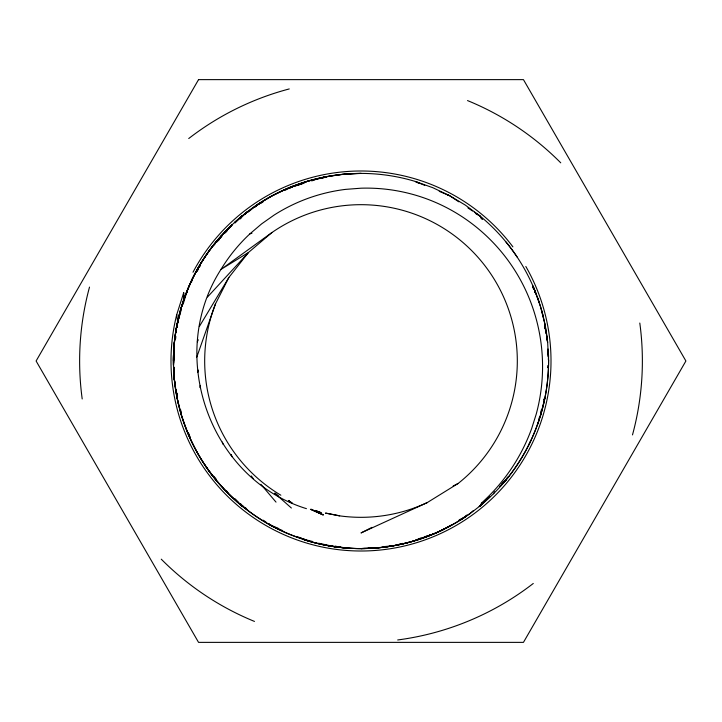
<?xml version="1.0" encoding="UTF-8"?>
<svg xmlns="http://www.w3.org/2000/svg" width="722" height="722" viewBox="0 0 722 722"><rect width="100%" height="100%" fill="white"/><g stroke="black" fill="none" stroke-linecap="round" stroke-linejoin="round"><path stroke-width="1.08" d="M183.668 300.442L183.695 292.69L176.737 314.63L177.693 322.427M178.307 403.553L178.352 401.306M180.004 314.873L180.067 311.507L185.374 295.099L192.232 279.107A188 187.792 35.9 0 1 221.6 235.48L233.91 223.035L247.204 211.88A188.072 187.864 70.9 0 1 292.618 186.33C314.422 177.982 337.652 173.587 361 173.415A187.973 187.765 -72 0 1 415.574 181.529M183.361 302.662L183.695 292.69M306.444 508.658C208.884 478.56 166.268 354.574 220.959 269.432A167.603 167.513 32.3 0 1 249.857 233.892L261.608 223.892L274.116 215.075A171.114 171.024 68.5 0 1 345.639 189.372L361 188.198A174.598 174.507 -75.5 0 1 461.168 216.113A178.099 178.009 -37.7 0 1 533.477 309.918A181.538 181.448 -3.4 0 1 536.238 414.076L531.717 428.408A185.094 185.003 32.5 0 1 481.682 502.882M179.3 316.832L177.061 324.223A188 187.783 -0.1 0 0 173.47 365.359A188.099 187.882 0.1 0 1 173.424 361C173.488 310.018 195.012 259.297 232.493 224.605M176.899 327.544L177.061 324.223L178.117 322.247M177.278 393.328L177.061 397.777L181.511 415.502L187.639 432.64A187.991 187.783 -36 0 0 216.049 480.067C251.13 522.918 305.632 548.666 361 548.585A187.973 187.765 72 0 0 365.287 548.53M181.348 309.837L181.511 306.498L183.108 303.52M540.652 412.163L540.489 415.502L538.892 418.48M544.722 328.672L544.939 324.223L540.489 306.498L534.361 289.36A187.991 187.783 -36 0 0 505.951 241.933M173.632 365.359L174.408 350.973M175.626 338.708L175.843 336.479M176.285 332.021L176.511 329.792M176.728 327.562L177.061 324.223L178.217 322.292M199.967 387.624L200.265 385.44M173.641 363.229L174.309 354.403M179.182 318.104L180.067 311.507L176.258 328.483L174.029 345.883A187.585 187.585 0 0 0 210.734 473.28C235.941 506.14 271.815 532.195 312.509 541.455M174.083 356.551L174.408 354.322M180.69 312.057L181.511 306.498A187.91 187.702 35.3 0 1 216.059 241.933A188.099 187.891 36.1 0 1 232.367 224.47M187.142 292.699L187.639 289.36A187.991 187.783 36 0 1 216.049 241.933L222.367 235.625M541.31 409.943L540.489 415.502A187.91 187.702 35.3 0 1 505.942 480.067C472.441 520.788 421.314 546.644 368.5 548.215M547.592 367.678L547.917 365.449M173.415 361L174.426 356.632M191.483 282.383L192.232 279.107M543.783 399.708L544.939 397.777L540.489 415.502A188.099 187.882 -0.1 0 0 548.576 361L547.664 342.481L544.939 324.223L545.823 333.14M183.469 303.096L187.639 289.36M196.781 357.11L215.472 303.926L228.883 277.447L248.512 252.456L271.851 232.592A156.322 156.322 0 0 1 486.493 267.799A156.322 156.322 0 0 1 458.154 483.46L427.28 502.575L361 532.953L372.02 527.34M197.332 341.831L198.297 339.791M214.461 244.911L216.059 241.933L221.645 236.536M507.539 477.089L505.942 480.067L499.633 486.375M227.43 230.21L228.486 228.233L231.058 226.13M493.514 493.767L494.57 491.79M543.883 399.753L544.939 397.777M181.511 306.498L183.162 303.574M220.499 237.43L221.6 235.489L217.141 241.843M240.363 218.811L242.105 215.914L256.707 205.084L272.411 195.662L289.107 187.738L306.579 181.493L324.557 176.989L342.788 174.309L361 173.415M487.792 498.198L479.895 506.086L481.637 503.189M199.326 326.552L228.883 277.447M240.227 218.712L242.105 215.914A188.099 187.891 36.1 0 0 234.74 222.268M479.895 506.086L481.773 503.288M198.036 269.098L195.491 272.726L197.756 270.227M199.308 267.275L200.581 265.461M255.362 206.898L256.707 205.084L262.691 201.961M466.638 515.102L465.293 516.916L459.192 519.804M198.126 269.171L195.491 272.726L197.675 270.154M224.533 233.567L228.486 228.233L230.417 227.078M490.112 496.546L479.191 506.663M245.02 214.452L247.204 211.88L240.814 218.044M255.191 206.754L256.707 205.084L262.808 202.196M207.494 297.04L248.512 252.456L220.959 269.432L271.851 232.592M225.526 232.475L227.105 230.896M235.002 223.008L242.105 215.914L234.894 222.43M473.208 510.707L469.959 513.694L460.293 520.147M218.856 240.065L216.059 241.933L220.201 238.17M255.047 206.591L258.756 204.236L256.707 205.084L248.151 212.097M466.953 515.409L463.244 517.764M501.799 483.83L505.942 480.067L503.144 481.935M216.059 241.933L218.793 239.948M289.883 188.316L292.618 186.33L284.639 190.5M452.053 524.695L439.788 531.23M303.682 183.217L306.579 181.493L301.489 183.893M431.043 534.731L415.962 540.002M453.145 486.014L458.154 483.46M420.511 538.107L415.421 540.507A187.973 187.765 72 0 1 368.509 548.431M322.499 177.847L324.557 176.989L317.039 179.273M399.501 544.153L397.443 545.011L402.813 543.377M323.294 177.91L326.407 176.637L320.017 178.542M249.857 233.892L251.96 233.179M292.428 187.079L289.107 187.738L303.078 183.505M311.669 180.897L314.891 179.922M425.366 536.536L432.893 534.262L429.572 534.921M289.107 187.738L300.83 184.254M372.083 547.628L361 548.585A187.973 187.765 -72 0 1 306.426 540.471M385.377 546.482L393.129 545.805A188 187.783 72.1 0 0 444.698 528.874A187.585 187.585 0 0 1 303.863 539.668M365.287 548.368L361 548.585A187.964 187.756 71.8 0 0 393.129 545.805M328.564 545.642L348.022 548.133M328.573 545.715L335.107 546.789L318.601 543.215M339.611 515.851L325.658 513.116L339.611 515.851A156.322 156.322 0 0 0 427.28 502.575M335.216 546.13L337.382 546.581M339.548 547.023L342.788 547.691M447.405 195.111L449.589 195.662L465.293 205.084L479.895 215.914A188.099 187.891 -36 0 1 517.087 256.969M274.595 526.889L272.411 526.338L268.737 523.883M418.399 183.081L415.421 181.493L432.893 187.738L449.589 195.662L458.777 201.799M315.045 510.436L321.281 512.755L316.38 510.878M415.421 181.493L424.744 185.355M439.238 191.366L449.589 195.662M282.762 530.634L272.411 526.338L268.774 523.82M297.256 536.645L306.579 540.507L303.601 538.919M268.413 524.136L278.728 528.558M299.359 537.412L306.579 540.507M310.415 509.29L323.239 514.903L311.2 509.191M311.173 509.524L323.239 514.903M475.933 213.793L479.895 215.914L482.558 219.497M246.067 508.207L242.105 506.086L240.57 504.488M467.955 207.936L472.549 211.005M474.39 212.232L479.895 215.914L481.484 218.883M247.61 509.768L242.105 506.086A188.099 187.891 -36 0 1 204.913 465.031M263.223 520.201L265.985 522.042M288.448 500.635L292.022 503.108L288.457 500.536M236.978 501.727L243.332 506.149M288.583 500.671L292.022 503.108M274.974 493.279L278.331 496.231L274.983 493.225M274.793 493.288L291.381 508.026M210.734 473.28L212.259 474.877M214.56 477.278L216.086 478.876M235.219 498.884L238.278 502.088M532.863 287.708L534.361 289.36L535.173 292.618M189.137 434.292L187.639 432.64L187.097 430.465M260.85 484.281L276.021 502.124M533.035 287.573L534.361 289.36L535.02 292.672M188.965 434.427L187.639 432.64L187.197 430.429M240.778 504.299L242.105 506.086L241.049 504.109M251.274 475.915L253.242 478.65M188.875 434.491L187.639 432.64L190.482 437.379M226.636 490.987L228.486 493.767M213.784 476.276L216.059 480.067A187.91 187.702 -35.3 0 1 181.511 415.502A188.099 187.882 0.1 0 1 173.533 367.543A188 187.783 -0.1 0 0 174.336 379.519L177.061 397.777L176.285 389.979M536.41 294.693L532.899 285.93A187.585 187.585 0 0 1 547.601 341.876M222.349 442.081L222.99 444.183M546.852 339.223L547.664 342.481M173.74 367.534L174.336 379.519L175.148 382.777M180.69 409.943L181.511 415.502L181.348 412.163M546.13 331.163L546.355 333.393M546.59 335.622L546.816 337.851M547.971 348.997L548.431 353.446A187.585 187.585 0 0 1 504.028 482.368M547.592 350.973L548.142 356.542M548.359 358.771L548.585 361M174.083 367.688L174.408 371.027M177.061 324.223L177.224 327.562M174.336 342.481L174.336 357.074M174.336 367.173L174.336 379.519M280.858 495.211A156.322 156.322 0 0 1 215.472 303.926M465.645 516.681A187.973 187.765 72 0 1 415.827 540.39M256.707 205.093A187.982 187.774 72.1 0 1 306.579 181.484M306.985 181.366A187.982 187.774 72.1 0 1 361.424 173.415M173.424 360.63A188.099 187.882 0.1 0 1 181.619 306.146M525.824 266.463A190.012 190.012 0 0 1 386.965 549.225A190.012 190.012 0 0 1 176.737 314.63M193 272.239A190.012 190.012 0 0 1 512.909 246.861M639.8 323.041A281.372 281.372 0 0 1 632.49 434.906M533.278 583.466A281.372 281.372 0 0 1 397.678 639.972M254.478 621.425A281.372 281.372 0 0 1 161.25 559.162M82.2 398.959A281.372 281.372 0 0 1 89.51 287.094M188.722 138.534A281.372 281.372 0 0 1 289.26 88.932M467.522 100.575A281.372 281.372 0 0 1 560.75 162.838M537.204 296.643A188.009 187.801 -6.3 0 1 539.244 302.545M541.671 310.541A188.009 187.801 -6.3 0 1 543.504 317.644M546.184 331.1A188.009 187.801 0.1 0 1 546.509 333.194M548.422 353.284A188.009 187.801 0.1 0 1 548.53 356.478M539.208 419.572A188.018 187.81 35.5 0 1 537.448 424.671M530.932 440.429A188.018 187.81 35.5 0 1 528.63 445.176M198.18 370.215L197.657 372.381L198.18 370.224M198.55 79.628L36.1 361L198.55 642.372L523.45 642.372L685.9 361L523.45 79.628L198.55 79.628M231.942 456.602L231.085 454.58L231.942 456.602"/></g></svg>
